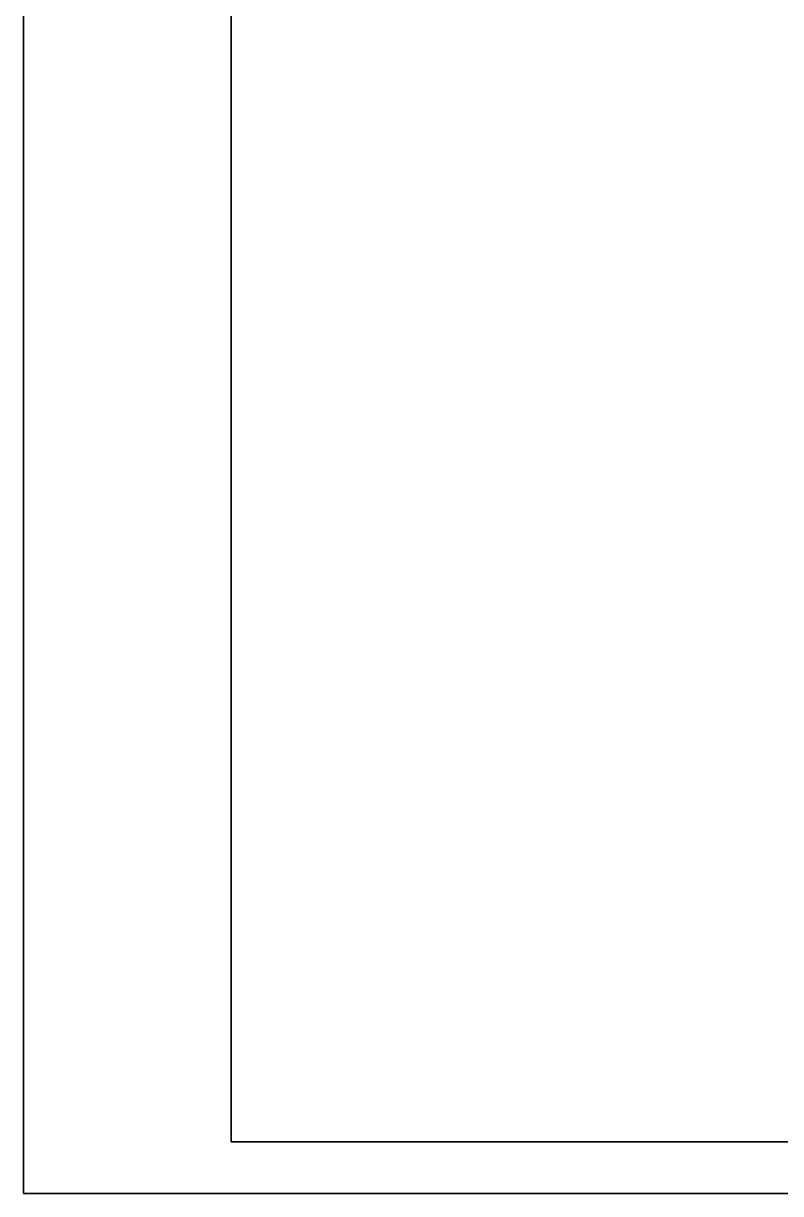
# Model space of a CAD drawing. Header units: millimetres. Extents: x 0 to 420, y 0 to 594.
# Drawn here: x 0 to 145.8, y 0 to 225.4 of the extents above; entities that cross this region are included whole.
import ezdxf

# ---------------------------------------------------------------- set-up
doc = ezdxf.new("R2010")
doc.units = ezdxf.units.MM
doc.layers.get('0').update_dxf_attribs({"lineweight": 35})

# ---------------------------------------------------------------- blocks, each defined once
blk = doc.blocks.new('A$C49AA496E')
for p, q in [((-5.684341886080801e-14, -2.788019628496841e-07), (-5.684341886080801e-14, 296.999999721198)), ((20, 4.999999721198037), (20, 291.999999721198)), ((205, 4.999999721198037), (20, 4.999999721198037)), ((210, -2.788019628496841e-07), (-5.684341886080801e-14, -2.788019628496841e-07))]:
    blk.add_line(p, q)

msp = doc.modelspace()

# ---------------------------------------------------------------- block references
at = {"xscale": 2, "yscale": 2, "zscale": 2}
msp.add_blockref('A$C49AA496E', (-3.410605131648481e-13, 5.576039256993681e-07), dxfattribs=at)

doc.saveas('drawing.dxf')
